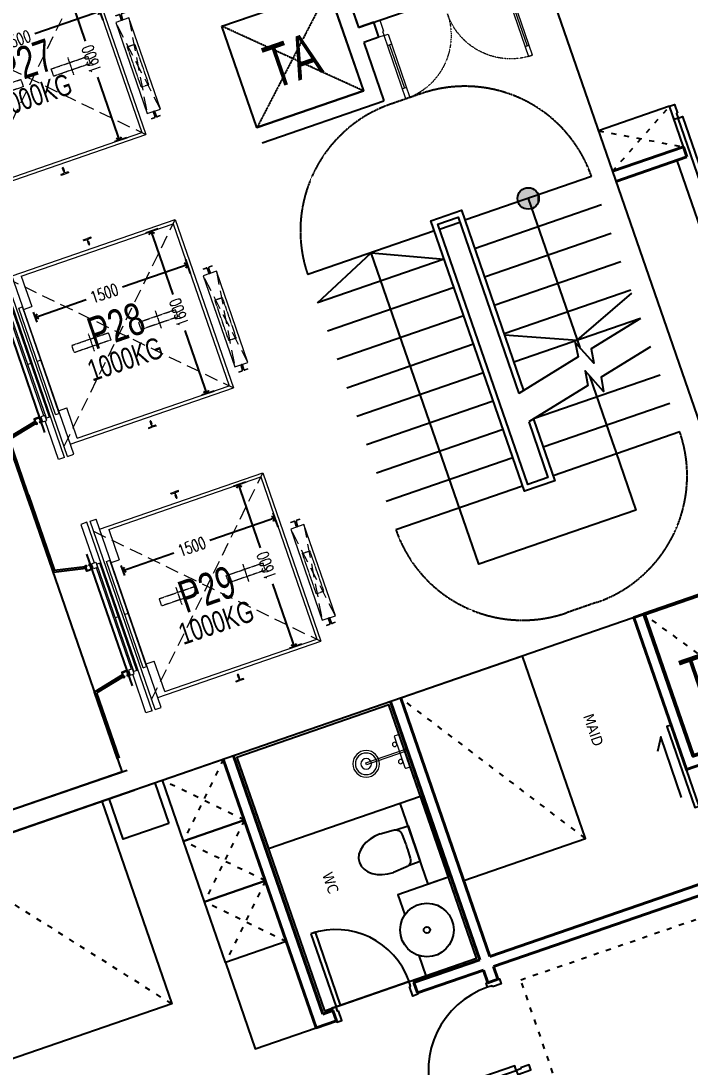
# Model space of a CAD drawing. Header units: millimetres. Extents: x -361681467 to 361175952, y -1292982 to 1550216.
# Drawn here: x -68012 to -61773, y 34813 to 44572 of the extents above; entities that cross this region are included whole.
import ezdxf
from ezdxf.enums import TextEntityAlignment as Align
from ezdxf.xclip import XClip

# ---------------------------------------------------------------- set-up
doc = ezdxf.new("R2010")
doc.units = ezdxf.units.MM
doc.header["$MEASUREMENT"] = 0
doc.header["$XCLIPFRAME"] = 0
for name, pattern in [('ACAD_ISO03W100', [30, 12, -18]), ('Xref_ST_MBDV Cot vach 30.7.2022$0$CENTERX2', [4, 2.5, -0.5, 0.5, -0.5]), ('Xref_ST_MBDV Cot vach 30.7.2022$0$HIDDEN', [0.375, 0.25, -0.125]), ('Xref_ST_MBDV Cot vach 30.7.2022$0$HIDDEN2', [0.1875, 0.125, -0.0625]), ('Xref_ST_MBDV Cot vach 30.7.2022$0$PHANTOMX2', [5, 2.5, -0.5, 0.5, -0.5, 0.5, -0.5])]:
    doc.linetypes.add(name, pattern=pattern)
for name, color, linetype, lineweight in [('00_duong_QH', 7, 'Continuous', 9), ('A-NoiThat', 39, 'Continuous', 13), ('KT-Net cat', 1, 'Continuous', 40), ('KT-Net cot vach', 2, 'Continuous', 50), ('Xref_ST_MBDV Cot vach 30.7.2022$0$CUA', 37, 'Continuous', 13), ('Xref_ST_MBDV Cot vach 30.7.2022$0$KT-Noi that', 36, 'Continuous', 9)]:
    doc.layers.add(name, color=color, linetype=linetype, lineweight=lineweight)
for name, color, linetype in [('1VinaPVC-Text', 9, 'Continuous'), ('A-_FURN----_E-_N', 251, 'Continuous'), ('A-_SANIEQPT_E-_N', 251, 'Continuous'), ('IDEA - dim', 251, 'Continuous'), ('Kaka - ph', 7, 'Continuous'), ('KT-Net manh', 139, 'Continuous'), ('Xref_ST_MBDV Cot vach 30.7.2022$0$A-FLOR-STRS-ARROW', 8, 'Continuous'), ('Xref_ST_MBDV Cot vach 30.7.2022$0$KT-Khuat', 9, 'Xref_ST_MBDV Cot vach 30.7.2022$0$HIDDEN'), ('Xref_ST_MBDV Cot vach 30.7.2022$0$KT-Net manh', 139, 'Continuous'), ('Xref_ST_MBDV Cot vach 30.7.2022$0$KT-Text', 7, 'Continuous'), ('Xref_ST_MBDV Cot vach 30.7.2022$0$KT-Thay', 7, 'Continuous'), ('Xref_ST_MBDV Cot vach 30.7.2022$0$KT-Tuong', 1, 'Continuous')]:
    doc.layers.add(name, color=color, linetype=linetype)
doc.styles.add('Tahoma', font='tahoma.ttf')
doc.styles.add('Xref_ST_MBDV Cot vach 30.7.2022$0$Arial', font='arial.ttf', dxfattribs={"width": 0.7})
doc.styles.add('Xref_ST_MBDV Cot vach 30.7.2022$0$DIM', font='vnsimli.shx', dxfattribs={"width": 0.7})
doc.dimstyles.new('Xref_ST_MBDV Cot vach 30.7.2022$0$CCU 1-100 A1', dxfattribs={"dimscale": 100, "dimtxt": 2.2, "dimasz": 1, "dimexe": 1, "dimexo": 0, "dimgap": 1, "dimtad": 1, "dimdec": 0, "dimdsep": 46, "dimtxsty": 'Xref_ST_MBDV Cot vach 30.7.2022$0$DIM', "dimblk1": 'Xref_ST_MBDV Cot vach 30.7.2022$0$_ARCHTICK', "dimblk2": 'Xref_ST_MBDV Cot vach 30.7.2022$0$_ARCHTICK', "dimsah": 1, "dimcen": 0, "dimdle": 1, "dimclrd": 256, "dimclre": 256, "dimclrt": 31, "dimadec": 0, "dimazin": 0, "dimtfac": 1, "dimtdec": 0, "dimtix": 1, "dimtmove": 2, "dimatfit": 3, "dimldrblk": 'Xref_ST_MBDV Cot vach 30.7.2022$0$_ARCHTICK', "dimfxl": 8, "dimtolj": 1, "dimarcsym": 0})

# ---------------------------------------------------------------- blocks, each defined once
blk = doc.blocks.new('Xref_ST_MBDV Cot vach 30.7.2022$0$_Open90')
at = {"color": 0, "linetype": 'ByBlock', "lineweight": -2}
for p, q in [((0, 0), (-1, 0)), ((-0.5, 0.5), (0, 0)), ((0, 0), (-0.5, -0.5))]:
    blk.add_line(p, q, dxfattribs=at)
blk = doc.blocks.new('*D20')
at = {"layer": 'Defpoints', "color": 5, "transparency": 16777216}
for p, q in [((-2230.006080747058, 1494.255069668558), (-2230.006080747058, 1595.840436880921)), ((-730.0060807470581, 1457.189424305085), (-730.0060807470581, 1595.840436880921)), ((-2180.006080747058, 1545.840436880921), (-1728.427059650542, 1545.840436880921)), ((-780.0060807470581, 1545.840436880921), (-1371.760392983876, 1545.840436880921))]:
    blk.add_line(p, q, dxfattribs=at)
at = {"layer": 'Defpoints', "color": 0, "transparency": 16777216}
for p in [(-2230.006080747058, 1545.840436880921), (-2230.006080747058, 1494.255069668558, -3.230259272854623e-06), (-730.0060807470581, 1457.189424305085, -3.230259272854623e-06)]:
    blk.add_point(p, dxfattribs=at)
at = {"layer": 'Defpoints', "color": 5, "transparency": 16777216, "xscale": 50, "yscale": 50, "zscale": 50, "rotation": 180}
blk.add_blockref('Xref_ST_MBDV Cot vach 30.7.2022$0$_Open90', (-2230.006080747058, 1545.840436880921), dxfattribs=at)
at = {"layer": 'Defpoints', "color": 5, "transparency": 16777216, "xscale": 50, "yscale": 50, "zscale": 50}
blk.add_blockref('Xref_ST_MBDV Cot vach 30.7.2022$0$_Open90', (-730.0060807470581, 1545.840436880921), dxfattribs=at)
at = {"layer": 'Defpoints', "color": 5, "transparency": 16777216, "insert": (-1550.093726317209, 1545.840436880921), "char_height": 110, "attachment_point": 5, "style": 'Xref_ST_MBDV Cot vach 30.7.2022$0$DIM'}
blk.add_mtext('\\A1;1500', dxfattribs=at)
blk = doc.blocks.new('Xref_ST_MBDV Cot vach 30.7.2022$0$_ARCHTICK')
at = {"color": 0, "linetype": 'ByBlock', "const_width": 0.15}
blk.add_lwpolyline([(-0.5, -0.5), (0.5, 0.5)], dxfattribs=at)
blk = doc.blocks.new('*D21')
at = {"layer": 'Defpoints', "color": 5, "transparency": 16777216}
for p, q in [((-879.0568600945994, 1950.002331897217), (-1000.172690610198, 1950.002331897217)), ((-950.1726906101984, 1900.002331897217), (-950.1726906101983, 1328.335665230491)), ((-950.1726906101981, 400.0023318972127), (-950.1726906101982, 971.6689985638246)), ((-879.0568600945994, 350.0023318972127), (-1000.172690610198, 350.0023318972126))]:
    blk.add_line(p, q, dxfattribs=at)
at = {"layer": 'Defpoints', "color": 0, "transparency": 16777216}
for p in [(-879.0568600945994, 1950.002331897217, -3.230259272854623e-06), (-950.1726906101981, 350.0023318972126), (-879.0568600945994, 350.0023318972127, -3.230259272854622e-06)]:
    blk.add_point(p, dxfattribs=at)
at = {"layer": 'Defpoints', "color": 5, "transparency": 16777216, "xscale": 50, "yscale": 50, "zscale": 50}
for p, rotation in [((-950.1726906101984, 1950.002331897217), 90), ((-950.1726906101981, 350.0023318972126), 270)]:
    blk.add_blockref('Xref_ST_MBDV Cot vach 30.7.2022$0$_Open90', p, dxfattribs=dict(at, rotation=rotation))
at = {"layer": 'Defpoints', "color": 5, "transparency": 16777216, "insert": (-950.1726906088297, 1150.002331897158), "char_height": 110, "attachment_point": 5, "rotation": 90, "style": 'Xref_ST_MBDV Cot vach 30.7.2022$0$DIM'}
blk.add_mtext('\\A1;1600', dxfattribs=at)
blk = doc.blocks.new('*U25')
for p, q in [((-1260.000000000004, 525.000000000002), (-1300.000000000004, 525.000000000002)), ((-1280.000000000004, 100.0000000000002), (-1280.000000000004, 525.000000000002)), ((-90.00000000000001, 525.0000000000018), (-50.00000000000001, 525.0000000000018)), ((-70, 100), (-70.00000000000001, 525.0000000000018)), ((-1260.000000000004, 100.0000000000002), (-1300.000000000004, 100.0000000000002)), ((-90, 100), (-50, 100))]:
    blk.add_line(p, q)
for points in [[(-1300.000000000004, 1.776356839400256e-13), (-1260.000000000004, 1.776356839400256e-13), (-1260.000000000004, 625.000000000002), (-1300.000000000004, 625.000000000002)], [(-50, 0), (-90, 0), (-90.00000000000001, 625.0000000000018), (-49.99999999999979, 625.0000000000018)], [(-1350.000000000004, -149.9999999999989), (-1290.000000000004, -149.9999999999989), (-1290.000000000004, -39.99999999999982), (-1300.000000000004, -39.99999999999982), (-1300.000000000004, 1.776356839400256e-13), (-1350.000000000004, 2.060573933704296e-13)], [(0, -149.9999999999991), (-60, -149.9999999999991), (-60, -40), (-50, -40), (-50, 0), (0, 0)]]:
    blk.add_lwpolyline(points, close=True)
at = {"linetype": 'Xref_ST_MBDV Cot vach 30.7.2022$0$HIDDEN2'}
for centre, radius, start, end in [((-1300.000000001013, -1.091216006443577e-09), 625.00000000124, 7.016709298534867e-15, 89.99996073224838), ((-49.99999999983451, -2.645705876602741e-10), 625.000000000419, 90.00003926775162, 180)]:
    blk.add_arc(centre, radius, start, end, dxfattribs=at)
blk = doc.blocks.new('ĂERWER')
at = {"layer": 'Xref_ST_MBDV Cot vach 30.7.2022$0$KT-Text', "style": 'Xref_ST_MBDV Cot vach 30.7.2022$0$Arial', "width": 0.7}
for s, p in [('P27', (-61372.80068926839, 43783.4384330039)), ('P28', (-60524.15106444227, 41325.8392315876)), ('P29', (-59677.2616908084, 38867.63229488349))]:
    blk.add_text(s, height=300, rotation=19.04748280648151, dxfattribs=at).set_placement(p, align=Align.CENTER)
for p in [(-61642.44691162405, 43402.46412180178), (-60793.93269073579, 40944.81817151711), (-59945.41846984759, 38487.1722212325)]:
    blk.add_text('1000KG', height=200, rotation=19.04748280648151, dxfattribs=at).set_placement(p)
blk = doc.blocks.new('d900n')
for points in [[(20, -50), (20, -40), (65, -40), (65, 0), (-65, 0), (-65, -50)], [(885, -40), (65, -40), (65, -85), (885, -85)], [(20, -850), (20, -860), (65, -860), (65, -900), (-65, -900), (-65, -850)]]:
    blk.add_lwpolyline(points, close=True)
blk.add_arc((65, -40), 820, 270, 0)
blk = doc.blocks.new('d800')
blk.add_line((760, 70), (40, 70))
for points in [[(40, 790), (40, 70), (85, 70), (85, 790)], [(50, 25), (40, 25), (40, 70), (0, 70), (0, -70), (50, -70)], [(750, 25), (760, 25), (760, 70), (800, 70), (800, -70), (750, -70)]]:
    blk.add_lwpolyline(points, close=True)
blk.add_arc((40, 70), 720, 0, 90)
blk = doc.blocks.new('A$C2A980E36')
at = {"ltscale": 0.5}
blk.add_lwpolyline([(-10, 0), (10, 0), (10, 400), (-10, 400)], close=True, dxfattribs=at)
blk.add_lwpolyline([(160, 60), (160, 30, -0.4142135623730916), (150, 20), (-150, 20, -0.4142135623730987), (-160, 30), (-160, 60.00000000000728, -0.414213562373095), (-150, 70.00000000000728), (150, 70, -0.4142135623730915)], format="xyb", close=True, dxfattribs=at)
for centre, radius in [((0, 400), 125), ((0, 400), 100), ((0, 400), 50), ((-85, 90.00000000000728), 20), ((85, 90), 20)]:
    blk.add_circle(centre, radius, dxfattribs=at)
blk = doc.blocks.new('220126_HDN_HBA typical plan$0$210902_YS plan 330pm ver13$0$TOTO-WC-CW822J')
at = {"color": 0}
blk.add_lwpolyline([(-177.2072506700642, -119.1915361834399), (-175, 0), (175, 0), (177.2072506700642, -119.1915361836145)], dxfattribs=at)
blk.add_lwpolyline([(-190, -270), (-183.3947591906181, -144.5004246227618, -0.3908696114996718), (-115.4352058441145, -78.20653349565691), (-27.76706723973621, -75.77130742336158, -0.01388621073825284), (27.76706724101678, -75.77130742336158), (115.4352058439981, -78.20653349565691, -0.3908696114996718), (183.3947591905016, -144.5004246227618), (190, -270)], format="xyb", dxfattribs=at)
blk.add_ellipse((0, -270), major_axis=(0, -270), ratio=0.7037037037037037, start_param=4.71238898038469, end_param=7.853981633974483, dxfattribs=at)
blk = doc.blocks.new('SP4')
at = {"layer": 'IDEA - dim'}
for p, q in [((9599.999907716992, 17969.99960795115), (9600.000048665803, 11599.999997849)), ((10300.0001546111, 15999.99955666218), (9599.999951307167, 15999.99954117325)), ((10300.0001719, 15599.99960779422), (10300.00015461112, 15999.99955666222)), ((10199.99994284257, 15499.99960781672), (10200.00004205135, 11600.00002378239)), ((9600.00000259895, 11599.99999784899), (400.0000025992631, 11599.99999991023))]:
    blk.add_line(p, q, dxfattribs=at)
for points in [[(3180.000002599023, 11599.99993411805), (3180.000089043475, 9599.999934118052), (1580.000089043475, 9599.99986496252), (1580.000089491594, 11599.99997357808)], [(3704.601638740474, 11199.99993215407), (3254.601638740452, 11199.9999322546), (3254.601638829801, 11599.99993225461), (3704.601638829794, 11599.99993215409)], [(4380.000002465997, 10999.99995991706), (3780.000002465997, 10999.99996005146), (3780.000002599001, 11599.99996005143), (4380.000002599045, 11599.99995991833)], [(6004.999881584947, 9075.000000892316), (6004.999773529591, 11574.99943524518), (4504.999678227643, 11574.99937041194), (4504.999786283079, 9074.999936059037)], [(6004.999812429385, 10675.00000089229), (6004.999773529431, 11574.99943524524), (4504.999678227658, 11574.99937041193), (4504.999717127626, 10674.999936059)], [(6130.000002598987, 11600.00003121118), (6130.000080399011, 9800.000031211144), (7330.000080398946, 9800.00008307783), (7330.000002599001, 11600.00008307784)], [(9500.000077664787, 10199.99999787137), (8530.00018319265, 10199.99999808866), (8530.000046483387, 11599.99999808865), (9500.000000769796, 11599.99999787134)], [(4380.00000233289, 10399.99995991711), (3780.000002332876, 10399.99996005158), (3780.000002465938, 10999.99996005155), (4380.000002465968, 10999.99995991845)], [(6004.999851529101, 10674.99999654797), (6004.999847007217, 9875.000000892345), (5804.999847007202, 9875.000000936692), (5804.999851529094, 10674.99999659229)], [(8430.000206810648, 9738.209196364856), (8430.000172232896, 10538.20919636483), (8390.000172232918, 10538.20919463593), (8390.000206810742, 9738.209194635965)], [(4380.000002199857, 9799.999959917157), (3780.000002199871, 9799.999960051646), (3780.000002332898, 10399.99996005158), (4380.000002332927, 10399.99995991851)], [(4380.00000200537, 8949.999935120984), (4379.999965266477, 9799.9999859835), (3780.000002199886, 9799.999960050118), (3780.000038938801, 8949.999909187653)]]:
    blk.add_lwpolyline(points, close=True, dxfattribs=at)
for points in [[(8302.956969234176, 9869.576116743265), (8302.956943439938, 10466.35751829084), (8229.374894108485, 10348.05182602951)], [(5504.999872940527, 9274.999994486701), (5504.999881584983, 9074.999979281216), (6004.999881584976, 9075.000000892345), (6004.999847007231, 9875.000000892338), (5504.999847007188, 9874.999979281216), (5504.999855651666, 9674.999994486614)]]:
    blk.add_lwpolyline(points, dxfattribs=at)
for radius in [250, 30]:
    blk.add_circle((5654.999864296144, 9475.000000969994), radius, dxfattribs=at)
at = {"layer": 'KT-Net cat'}
for p, q in [((10300.00017189996, 15599.99960779418), (9600.000005015449, 15599.99960795116)), ((10300.00017622208, 15499.99960779412), (10300.00017189993, 15599.99960779411)), ((10300.00017622211, 15499.99960779412), (9600.000004993053, 15499.99960795116)), ((4380.000002598987, 11599.99995991697), (4380.000002005305, 8949.999935121035)), ((4480.000002598965, 11599.99995989451), (4480.000001520821, 9049.999939172616)), ((6030.00000259903, 11600.00003123363), (6029.999991606062, 9050.000001972607)), ((6130.000002598987, 11600.00003121118), (6129.999991606077, 9050.000006024195)), ((4580.000001520821, 9049.99994322424), (4480.000001520835, 9049.999939172616)), ((4580.000001520821, 9049.99994322424), (4580.000004732763, 8949.999943765491)), ((6029.999991606084, 9050.000001972585), (5380.000001520828, 9049.999975637089)), ((5380.000001520828, 9049.999975637089), (5380.000004732814, 8949.99997834336)), ((8429.999977806678, 9050.00050715646), (6129.999991606091, 9050.000006024224)), ((4380.000002005385, 8949.999935121064), (4580.000004732741, 8949.999943765557)), ((5380.000004732814, 8949.99997834336), (6029.999991748678, 8950.000006437745)), ((6029.999991748686, 8950.000006437796), (6029.999991926896, 8825.000028860959)), ((8429.999979067907, 8950.000524893301), (6129.999991748686, 8950.000006024253)), ((6129.999991748649, 8950.000006024224), (6129.999992234225, 8825.000033183132)), ((6029.999973118567, 8825.00002886098), (6129.999992234225, 8825.000033183132))]:
    blk.add_line(p, q, dxfattribs=at)
blk.add_lwpolyline([(10200.00008175716, 10099.99999771459), (8430.000191173262, 10099.99999811113), (8430.00004465416, 11599.99999811118), (9600.000002599001, 11599.99999784901)], dxfattribs=at)
at = {"layer": 'KT-Net cot vach'}
blk.add_lwpolyline([(9500.000002285291, 10199.99999787137), (9500.000002598958, 11599.99999787132), (8530.000044654182, 11599.99999808866), (8530.000044340515, 10199.99999808871)], close=True, dxfattribs=at)
at = {"layer": 'KT-Net manh', "linetype": 'ACAD_ISO03W100', "ltscale": 4}
for p, q in [((9599.999951307167, 15999.99954117325), (10300.0001719, 15599.99960779422)), ((9599.999968596087, 15599.99957753863), (10300.00015461109, 15999.99957142884)), ((4380.000002466026, 10999.99995991703), (3780.000002598987, 11599.99996005138)), ((4380.000002599059, 11599.99995991832), (3780.000002465989, 10999.99996004999)), ((7330.000080398946, 9800.00008307783), (6130.000002598987, 11600.00003121118)), ((4380.000002332898, 10399.99995991711), (3780.000002465938, 10999.99996005153)), ((4380.000002465968, 10999.99995991845), (3780.000002332876, 10399.99996005013)), ((4380.000002199871, 9799.999959917142), (3780.000002332868, 10399.99996005155)), ((4380.000002332934, 10399.99995991849), (3780.000002199871, 9799.999960050154))]:
    blk.add_line(p, q, dxfattribs=at)
for points in [[(3180.000089043489, 9599.999934118037), (1580.000089491565, 11599.99997357805)], [(9500.000002285291, 10199.99999787137), (8530.000044654182, 11599.99999808866)]]:
    blk.add_lwpolyline(points, dxfattribs=at)
blk.add_lwpolyline([(8229.999987712392, 8750.000516248889), (8230.00007415688, 6749.999569961619), (6329.999986526236, 6749.999487839406), (6329.999900081748, 8750.000434126661)], close=True, dxfattribs=at)
at = {"layer": 'A-_FURN----_E-_N', "linetype": 'Continuous', "extrusion": (0, 0, -1), "xscale": -1, "zscale": -1, "rotation": 359.9999950344131}
blk.add_blockref('d800', (-4579.999898711911, 9004.999939300702), dxfattribs=at)
at = {"layer": 'A-_SANIEQPT_E-_N', "extrusion": (0, 0, -1), "xscale": -1, "zscale": -1, "rotation": 90.00000001270938}
blk.add_blockref('220126_HDN_HBA typical plan$0$210902_YS plan 330pm ver13$0$TOTO-WC-CW822J', (-5804.999849268119, 10274.9999987645), dxfattribs=at)
at = {"layer": 'A-NoiThat', "extrusion": (0, 0, -1), "zscale": -1, "rotation": 270.0000000127053}
blk.add_blockref('A$C2A980E36', (-6024.999792979397, 11124.99971806438), dxfattribs=at)
at = {"layer": 'IDEA - dim', "extrusion": (0, 0, -1), "zscale": -1, "rotation": 270.0000000126993}
blk.add_blockref('d900n', (-10300.00015742061, 15934.99955666219), dxfattribs=at)
at = {"layer": 'IDEA - dim', "extrusion": (0, 0, -1), "xscale": -1.000000000000002, "zscale": -1.000000000000002, "rotation": 179.999995034404}
blk.add_blockref('d900n', (-6080.000075881224, 7925.000031022057), dxfattribs=at)
at = {"layer": '1VinaPVC-Text', "style": 'Tahoma', "text_generation_flag": 6}
for s, p in [('MAID', (7681.025717289682, 10886.54923869695)), ('WC', (4898.944521765436, 10284.20713498851))]:
    blk.add_text(s, height=99.99999999999741, rotation=89.99999999958312, dxfattribs=at).set_placement(p)
blk = doc.blocks.new('Xref_ST_MBDV Cot vach 30.7.2022$0$TM 1000kg')
at = {"layer": 'Xref_ST_MBDV Cot vach 30.7.2022$0$KT-Net manh'}
for p, q in [((-2849.992175524749, 2500.000000000007), (-2849.992175524298, 1742.237188449821)), ((-2831.992175524923, 2500.000000000007), (-2831.992175524298, 1754.380282491551)), ((-2499.992175525869, 1800.000000000007), (-2500.000000003725, 500.0000000000073)), ((-2849.992175524298, 1742.237188449821), (-2846.992175522784, 1742.237188449821)), ((-2846.992175522784, 1742.237188449821), (-2846.992175522784, 1739.237188449821)), ((-2550.006080747044, 1674.237188449821), (-2846.992175522784, 1739.237188449821)), ((-2550.006080747044, 1692.663264479774), (-2831.992175524298, 1754.380282491551)), ((-2550.006080747044, 625.7628115501939), (-2846.992175522784, 560.7628115501939)), ((-2550.006080747044, 607.3367355202427), (-2831.992175524298, 545.6197175084671)), ((-2849.992175524298, 557.7628115501939), (-2846.992175522784, 557.7628115501939)), ((-2849.992175524705, -99.9999999999909), (-2849.992175524298, 557.7628115501939)), ((-2846.992175522784, 557.7628115501939), (-2846.992175522784, 560.7628115501939)), ((-2831.992175524851, -99.99999999998909), (-2831.992175524298, 545.6197175084671))]:
    blk.add_line(p, q, dxfattribs=at)
at = {"layer": 'Xref_ST_MBDV Cot vach 30.7.2022$0$KT-Net manh', "const_width": 2}
for points in [[(-2846.992175522784, 1742.237188449821), (-2831.992175524298, 1754.380282491551)], [(-2846.992175522784, 557.7628115501939), (-2831.992175524298, 545.6197175084671)]]:
    blk.add_lwpolyline(points, dxfattribs=at)
at = {"layer": 'Xref_ST_MBDV Cot vach 30.7.2022$0$KT-Net manh', "ltscale": 2}
for points in [[(-2510.006080747044, 1700.002331897216), (-2500.006080747044, 1700.002331897216), (-2500.006080747044, 1650.002331897216), (-2550.006080747044, 1650.002331897216), (-2550.006080747044, 1700.002331897216), (-2540.006080747044, 1700.002331897216), (-2540.006080747044, 1690.002331897216), (-2541.60608074702, 1690.002331897216), (-2541.60608074702, 1698.402331897356), (-2548.406080747067, 1698.402331897356), (-2548.406080747067, 1651.602331897309), (-2501.60608074702, 1651.602331897309), (-2501.60608074702, 1698.402331897356), (-2508.406080747067, 1698.402331897356), (-2508.406080747067, 1690.002331897216), (-2510.006080747044, 1690.002331897216)], [(-2510.006080747044, 599.9976681027983), (-2500.006080747044, 599.9976681027983), (-2500.006080747044, 649.9976681027983), (-2550.006080747044, 649.9976681027983), (-2550.006080747044, 599.9976681027983), (-2540.006080747044, 599.9976681027983), (-2540.006080747044, 609.9976681027983), (-2541.60608074702, 609.9976681027983), (-2541.60608074702, 601.5976681026586), (-2548.406080747067, 601.5976681026586), (-2548.406080747067, 648.3976681027052), (-2501.60608074702, 648.3976681027052), (-2501.60608074702, 601.5976681026586), (-2508.406080747067, 601.5976681026586), (-2508.406080747067, 609.9976681027983), (-2510.006080747044, 609.9976681027983)]]:
    blk.add_lwpolyline(points, close=True, dxfattribs=at)
at = {"layer": 'Xref_ST_MBDV Cot vach 30.7.2022$0$KT-Noi that', "linetype": 'Continuous', "ltscale": 2}
for p, q in [((-2460.006080747058, 2080.002331897216, -3.230259272854623e-06), (-2460.006080747058, 1700.002331897216, -3.230259272854623e-06)), ((-2400.006080747058, 2080.002331897216, -3.230259272854623e-06), (-2460.006080747058, 2080.002331897216, -3.230259272854623e-06)), ((-2400.006080747058, 220.0023318972126, -3.230259272854623e-06), (-2400.006080747058, 2080.002331897216, -3.230259272854623e-06)), ((-2370.006080747058, 220.0023318972126, -3.230259272854623e-06), (-2370.006080747058, 2080.002331897216, -3.230259272854623e-06)), ((-2370.006080747058, 2080.002331897216, -3.230259272854623e-06), (-2310.006080747058, 2080.002331897216, -3.230259272854623e-06)), ((-2310.006080747058, 220.0023318972126, -3.230259272854623e-06), (-2310.006080747058, 2080.002331897216, -3.230259272854623e-06)), ((-2310.006080747058, 1981.002331897216, -3.230259272854623e-06), (-700.0060807470581, 1981.002331897216, -3.230259272854623e-06)), ((-700.0060807470581, 1981.002331897216, -3.230259272854623e-06), (-700.0060807470581, 319.0023318972126, -3.230259272854623e-06)), ((-2230.006080747058, 1950.002331897216, -3.230259272854623e-06), (-730.0060807470581, 1950.002331897216, -3.230259272854623e-06)), ((-2230.006080747058, 1950.002331897216, -3.230259272854623e-06), (-2230.006080747058, 1650.002331897216, -3.230259272854623e-06)), ((-730.0060807470581, 1950.002331897216, -3.230259272854623e-06), (-730.0060807470581, 350.0023318972126, -3.230259272854623e-06)), ((-2441.259975502442, 620.0023318972162, -3.230259272854623e-06), (-2441.259975502442, 1680.002331897216, -3.230259272854623e-06)), ((-2411.006080747058, 1680.002331897216, -3.230259272854623e-06), (-2441.259975502442, 1680.002331897216, -3.230259272854623e-06)), ((-2411.006080747058, 620.0023318972162, -3.230259272854623e-06), (-2411.006080747058, 1680.002331897216, -3.230259272854623e-06)), ((-2348.006080747058, 625.0023318972162, -3.230259272854623e-06), (-2348.006080747058, 1675.002331897216, -3.230259272854623e-06)), ((-2348.006080747058, 1675.002331897216, -3.230259272854623e-06), (-2314.006080747058, 1675.002331897216, -3.230259272854623e-06)), ((-2314.006080747058, 625.0023318972162, -3.230259272854623e-06), (-2314.006080747058, 1675.002331897216, -3.230259272854623e-06)), ((-2455.006080747058, 650.0023318972162, -3.230259272854623e-06), (-2455.006080747058, 1650.002331897216, -3.230259272854623e-06)), ((-2310.006080747058, 1650.002331897216, -3.230259272854623e-06), (-2230.006080747058, 1650.002331897216, -3.230259272854623e-06)), ((-2411.006080747058, 1150.002331897216, -3.230259272854623e-06), (-2441.259975502428, 1150.002331897216, -3.230259272854623e-06)), ((-2314.006080747058, 1150.002331897216, -3.230259272854623e-06), (-2348.006080747058, 1150.002331897216, -3.230259272854623e-06)), ((-2460.006080747058, 220.0023318972126, -3.230259272854623e-06), (-2460.006080747058, 600.0023318972162, -3.230259272854623e-06)), ((-2411.006080747058, 620.0023318972162, -3.230259272854623e-06), (-2441.259975502442, 620.0023318972162, -3.230259272854623e-06)), ((-2348.006080747058, 625.0023318972162, -3.230259272854623e-06), (-2314.006080747058, 625.0023318972162, -3.230259272854623e-06)), ((-2310.006080747058, 650.0023318972162, -3.230259272854623e-06), (-2230.006080747058, 650.0023318972162, -3.230259272854623e-06)), ((-2230.006080747058, 350.0023318972126, -3.230259272854623e-06), (-2230.006080747058, 650.0023318972162, -3.230259272854623e-06)), ((-2310.006080747058, 319.0023318972126, -3.230259272854623e-06), (-700.0060807470581, 319.0023318972126, -3.230259272854623e-06)), ((-2230.006080747058, 350.0023318972126, -3.230259272854623e-06), (-730.0060807470581, 350.0023318972126, -3.230259272854623e-06)), ((-2400.006080747058, 220.0023318972126, -3.230259272854623e-06), (-2460.006080747058, 220.0023318972126, -3.230259272854623e-06)), ((-2370.006080747058, 220.0023318972126, -3.230259272854623e-06), (-2310.006080747058, 220.0023318972126, -3.230259272854623e-06))]:
    blk.add_line(p, q, dxfattribs=at)
at = {"layer": 'Xref_ST_MBDV Cot vach 30.7.2022$0$KT-Noi that', "linetype": 'Continuous'}
for p, q in [((-1572.506080747058, 2077.002331897216, -3.230259272854623e-06), (-1572.506080747058, 2082.002331897216, -3.230259272854623e-06)), ((-1572.506080747058, 2082.002331897216, -3.230259272854623e-06), (-1535.006080747058, 2082.002331897216, -3.230259272854623e-06)), ((-1569.506080747058, 2074.002331897216, -3.230259272854623e-06), (-1540.066080747114, 2070.902331897239, -3.230259272854623e-06)), ((-1540.006080747058, 2021.002331897216, -3.230259272854623e-06), (-1540.006080747058, 2050.002331897216, -3.230259272854623e-06)), ((-1537.066080747114, 2054.123071325659, -3.230259272854623e-06), (-1537.066080747114, 2067.902331897239, -3.230259272854623e-06)), ((-1497.506080747058, 2082.002331897216, -3.230259272854623e-06), (-1535.006080747058, 2082.002331897216, -3.230259272854623e-06)), ((-1532.946080747002, 2054.123071325659, -3.230259272854623e-06), (-1532.946080747002, 2067.902331897239, -3.230259272854623e-06)), ((-1530.006080747058, 2021.002331897216, -3.230259272854623e-06), (-1530.006080747058, 2050.002331897216, -3.230259272854623e-06)), ((-1500.506080747058, 2074.002331897216, -3.230259272854623e-06), (-1529.946080747002, 2070.902331897239, -3.230259272854623e-06)), ((-1497.506080747058, 2077.002331897216, -3.230259272854623e-06), (-1497.506080747058, 2082.002331897216, -3.230259272854623e-06)), ((-1539.006080747058, 2020.002331897216, -3.230259272854623e-06), (-1535.006080747058, 2020.002331897216, -3.230259272854623e-06)), ((-1531.006080747058, 2020.002331897216, -3.230259272854623e-06), (-1535.006080747058, 2020.002331897216, -3.230259272854623e-06)), ((-603.5060807470581, 1460.002341897176, -3.230259272854623e-06), (-574.406080746965, 1460.002341897176, -3.230259272854623e-06)), ((-603.5060807470581, 1456.802341897223, -3.230259272854623e-06), (-603.5060807470581, 1460.002341897176, -3.230259272854623e-06)), ((-603.5060807470581, 1456.802341897223, -3.230259272854623e-06), (-574.406080746965, 1456.802341897223, -3.230259272854623e-06)), ((-568.2060807470116, 1406.202341897246, -3.230259272854623e-06), (-568.2060807470116, 1450.602341897153, -3.230259272854623e-06)), ((-565.0060807470581, 1406.202341897246, -3.230259272854623e-06), (-565.0060807470581, 1450.602341897153, -3.230259272854623e-06)), ((-558.0060807470581, 1403.202341897246, -3.230259272854623e-06), (-562.0060807470581, 1403.202341897246, -3.230259272854623e-06)), ((-558.0060807470581, 1400.002341897176, -3.230259272854623e-06), (-562.0060807470581, 1400.002341897176, -3.230259272854623e-06)), ((-555.0060807470581, 1406.202341897246, -3.230259272854623e-06), (-555.0060807470581, 1450.602341897153, -3.230259272854623e-06)), ((-551.8060807471047, 1406.202341897246, -3.230259272854623e-06), (-551.8060807471047, 1450.602341897153, -3.230259272854623e-06)), ((-516.5060807470581, 1460.002341897176, -3.230259272854623e-06), (-545.6060807471513, 1460.002341897176, -3.230259272854623e-06)), ((-516.5060807470581, 1456.802341897223, -3.230259272854623e-06), (-545.6060807471513, 1456.802341897223, -3.230259272854623e-06)), ((-516.5060807470581, 1456.802341897223, -3.230259272854623e-06), (-516.5060807470581, 1460.002341897176, -3.230259272854623e-06)), ((-568.2060807470116, 493.8023218971866, -3.230259272854623e-06), (-568.2060807470116, 449.4023218972798, -3.230259272854623e-06)), ((-565.0060807470581, 493.8023218971866, -3.230259272854623e-06), (-565.0060807470581, 449.4023218972798, -3.230259272854623e-06)), ((-558.0060807470581, 500.0023218971401, -3.230259272854623e-06), (-562.0060807470581, 500.0023218971401, -3.230259272854623e-06)), ((-558.0060807470581, 496.8023218971866, -3.230259272854623e-06), (-562.0060807470581, 496.8023218971866, -3.230259272854623e-06)), ((-555.0060807470581, 493.8023218971866, -3.230259272854623e-06), (-555.0060807470581, 449.4023218972798, -3.230259272854623e-06)), ((-551.8060807471047, 493.8023218971866, -3.230259272854623e-06), (-551.8060807471047, 449.4023218972798, -3.230259272854623e-06)), ((-603.5060807470581, 443.2023218972099, -3.230259272854623e-06), (-574.406080746965, 443.2023218972099, -3.230259272854623e-06)), ((-603.5060807470581, 440.0023218971401, -3.230259272854623e-06), (-574.406080746965, 440.0023218971401, -3.230259272854623e-06)), ((-516.5060807470581, 443.2023218972099, -3.230259272854623e-06), (-545.6060807471513, 443.2023218972099, -3.230259272854623e-06)), ((-516.5060807470581, 440.0023218971401, -3.230259272854623e-06), (-545.6060807471513, 440.0023218971401, -3.230259272854623e-06)), ((-1572.506080747058, 223.0023318972126, -3.230259272854623e-06), (-1572.506080747058, 218.0023318972126, -3.230259272854623e-06)), ((-1572.506080747058, 218.0023318972126, -3.230259272854623e-06), (-1535.006080747058, 218.0023318972126, -3.230259272854623e-06)), ((-1569.506080747058, 226.0023318972126, -3.230259272854623e-06), (-1540.066080747114, 229.1023318971893, -3.230259272854623e-06)), ((-1540.006080747058, 279.0023318972126, -3.230259272854623e-06), (-1540.006080747058, 250.0023318972126, -3.230259272854623e-06)), ((-1539.006080747058, 280.0023318972126, -3.230259272854623e-06), (-1535.006080747058, 280.0023318972126, -3.230259272854623e-06)), ((-1537.066080747114, 245.8815924687697, -3.230259272854623e-06), (-1537.066080747114, 232.1023318971893, -3.230259272854623e-06)), ((-1531.006080747058, 280.0023318972126, -3.230259272854623e-06), (-1535.006080747058, 280.0023318972126, -3.230259272854623e-06)), ((-1497.506080747058, 218.0023318972126, -3.230259272854623e-06), (-1535.006080747058, 218.0023318972126, -3.230259272854623e-06)), ((-1532.946080747002, 245.8815924687697, -3.230259272854623e-06), (-1532.946080747002, 232.1023318971893, -3.230259272854623e-06)), ((-1530.006080747058, 279.0023318972126, -3.230259272854623e-06), (-1530.006080747058, 250.0023318972126, -3.230259272854623e-06)), ((-1500.506080747058, 226.0023318972126, -3.230259272854623e-06), (-1529.946080747002, 229.1023318971893, -3.230259272854623e-06)), ((-1497.506080747058, 223.0023318972126, -3.230259272854623e-06), (-1497.506080747058, 218.0023318972126, -3.230259272854623e-06))]:
    blk.add_line(p, q, dxfattribs=at)
at = {"layer": 'Xref_ST_MBDV Cot vach 30.7.2022$0$KT-Noi that', "linetype": 'Xref_ST_MBDV Cot vach 30.7.2022$0$HIDDEN', "ltscale": 500}
for p, q in [((-2370.006080747058, 1981.002331897216, -3.230259272854623e-06), (-700.0060807470581, 319.0023318972126, -3.230259272854623e-06)), ((-2370.006080747058, 319.0023318972126, -3.230259272854623e-06), (-700.0060807470581, 1981.002331897216, -3.230259272854623e-06)), ((-495.0060807470581, 1400.002331897216, -3.230259272854623e-06), (-625.0060807470581, 500.0023318972162, -3.230259272854623e-06)), ((-495.0060807470581, 500.0023318972162, -3.230259272854623e-06), (-625.0060807470581, 1400.002331897216, -3.230259272854623e-06))]:
    blk.add_line(p, q, dxfattribs=at)
at = {"layer": 'Xref_ST_MBDV Cot vach 30.7.2022$0$KT-Noi that', "linetype": 'Xref_ST_MBDV Cot vach 30.7.2022$0$CENTERX2'}
for p, q in [((-1815.006080747058, 1236.002331897216, -3.230259272854623e-06), (-1815.006080747058, 1066.653990867846, -3.230259272854623e-06)), ((-1155.006080747058, 1236.002331897216, -3.230259272854623e-06), (-1155.006080747058, 1066.653990867846, -3.230259272854623e-06))]:
    blk.add_line(p, q, dxfattribs=at)
at = {"layer": 'Xref_ST_MBDV Cot vach 30.7.2022$0$KT-Noi that', "linetype": 'Continuous', "ltscale": 2, "elevation": -3.230261762599158e-06}
for points in [[(-2485.00608074879, 1700.002331897216), (-2445.00608074879, 1700.002331897216), (-2445.00608074879, 1650.002331897216), (-2485.00608074879, 1650.002331897216)], [(-495.0060807470581, 1400.002331897216), (-625.0060807470581, 1400.002331897216), (-625.0060807470581, 500.0023318972162), (-495.0060807470581, 500.0023318972162)], [(-2485.00608074879, 600.0023318972162), (-2445.00608074879, 600.0023318972162), (-2445.00608074879, 650.0023318972162), (-2485.00608074879, 650.0023318972162)]]:
    blk.add_lwpolyline(points, close=True, dxfattribs=at)
at = {"layer": 'Xref_ST_MBDV Cot vach 30.7.2022$0$KT-Noi that', "linetype": 'Xref_ST_MBDV Cot vach 30.7.2022$0$PHANTOMX2', "elevation": -3.230261762599158e-06}
for points in [[(-1635.006080747058, 1186.002331897216), (-1635.006080747058, 1114.002331897333), (-1995.006080747058, 1114.002331897333), (-1995.006080747058, 1186.002331897216)], [(-975.0060807470581, 1186.002331897216), (-975.0060807470581, 1114.002331897333), (-1335.006080747058, 1114.002331897333), (-1335.006080747058, 1186.002331897216)], [(-524.0060807470581, 1150.002331897216), (-524.0060807470581, 750.0023318972162), (-596.0060807470581, 750.0023318972162), (-596.0060807470581, 1150.002331897216)]]:
    blk.add_lwpolyline(points, close=True, dxfattribs=at)
at = {"layer": 'Xref_ST_MBDV Cot vach 30.7.2022$0$KT-Noi that', "linetype": 'Continuous'}
for centre, radius, start, end in [((-1569.506080747058, 2077.002331897216, -3.230259272854623e-06), 3, 180, 270), ((-1540.066080747114, 2067.902331897239, -3.230259272854623e-06), 3, 0, 90), ((-1542.280197382381, 2054.7339947371, -3.230259272854623e-06), 5.24978472904255, 295.6697211345437, 353.3172836214693), ((-1529.946080747002, 2067.902331897239, -3.230259272854623e-06), 3, 90, 180), ((-1527.731964111736, 2054.7339947371, -3.230259272854623e-06), 5.24978472904255, 186.6827163785307, 244.3302788654563), ((-1500.506080747058, 2077.002331897216, -3.230259272854623e-06), 3, 270, 0), ((-1539.006080747058, 2021.002331897216, -3.230259272854623e-06), 1, 180, 270), ((-1531.006080747058, 2021.002331897216, -3.230259272854623e-06), 1, 270, 0), ((-574.406080746965, 1450.602341897153, -3.230259272854623e-06), 9.399999999997844, 0, 90), ((-574.406080746965, 1450.602341897153, -3.230259272854623e-06), 6.19999999999734, 0, 90), ((-562.0060807470581, 1406.202341897246, -3.230259272854623e-06), 6.20000000000076, 180, 270), ((-562.0060807470581, 1406.202341897246, -3.230259272854623e-06), 2.999999999999834, 180, 270), ((-558.0060807470581, 1406.202341897246, -3.230259272854623e-06), 3.000000000000045, 270, 0), ((-558.0060807470581, 1406.202341897246, -3.230259272854623e-06), 6.19999999999713, 270, 0), ((-545.6060807471513, 1450.602341897153, -3.230259272854623e-06), 9.400000000001475, 90, 180), ((-545.6060807471513, 1450.602341897153, -3.230259272854623e-06), 6.200000000004374, 90, 180), ((-562.0060807470581, 493.8023218971866, -3.230259272854623e-06), 6.20000000000076, 90, 180), ((-562.0060807470581, 493.8023218971866, -3.230259272854623e-06), 2.999999999999834, 90, 180), ((-558.0060807470581, 493.8023218971866, -3.230259272854623e-06), 6.19999999999713, 0, 90), ((-558.0060807470581, 493.8023218971866, -3.230259272854623e-06), 3.000000000000045, 0, 90), ((-574.406080746965, 449.4023218972798, -3.230259272854623e-06), 6.19999999999734, 270, 0), ((-574.406080746965, 449.4023218972798, -3.230259272854623e-06), 9.399999999997844, 270, 0), ((-545.6060807471513, 449.4023218972798, -3.230259272854623e-06), 9.400000000001475, 180, 270), ((-545.6060807471513, 449.4023218972798, -3.230259272854623e-06), 6.200000000004374, 180, 270), ((-1569.506080747058, 223.0023318972126, -3.230259272854623e-06), 3, 90, 180), ((-1540.066080747114, 232.1023318971893, -3.230259272854623e-06), 3, 270, 0), ((-1539.006080747058, 279.0023318972126, -3.230259272854623e-06), 1, 90, 180), ((-1542.280197382381, 245.2706690573286, -3.230259272854623e-06), 5.24978472904255, 6.682716378530666, 64.33027886545624), ((-1527.731964111736, 245.2706690573286, -3.230259272854623e-06), 5.24978472904255, 115.6697211345438, 173.3172836214693), ((-1529.946080747002, 232.1023318971893, -3.230259272854623e-06), 3, 180, 270), ((-1531.006080747058, 279.0023318972126, -3.230259272854623e-06), 1, 0, 90), ((-1500.506080747058, 223.0023318972126, -3.230259272854623e-06), 3, 0, 90)]:
    blk.add_arc(centre, radius, start, end, dxfattribs=at)
at = {"layer": 'Defpoints', "color": 5}
for base, p1, p2, angle, picture, middle in [((-950.1726906101981, 350.0023318972126), (-879.056860094599, 1950.002331897216, -3.230259272854623e-06), (-879.056860094599, 350.0023318972126, -3.230259272854622e-06), 90, '*D21', (-950.1726906088297, 1150.002331897158)), ((-2230.006080747058, 1545.840436880921), (-730.0060807470581, 1457.189424305085, -3.230259272854623e-06), (-2230.006080747058, 1494.255069668558, -3.230259272854623e-06), 180, '*D20', (-1550.093726317209, 1545.840436880921))]:
    dim = blk.add_linear_dim(base=base, p1=p1, p2=p2, angle=angle, dimstyle='Xref_ST_MBDV Cot vach 30.7.2022$0$CCU 1-100 A1', override={"dimscale": 50, "dimblk1": 'Xref_ST_MBDV Cot vach 30.7.2022$0$_Open90', "dimblk2": 'Xref_ST_MBDV Cot vach 30.7.2022$0$_Open90', "dimclrd": 5, "dimclre": 5, "dimclrt": 5, "dimlwd": 65535, "dimlwe": 65535}, dxfattribs=at)
    dim.commit()
    dim.dimension.update_dxf_attribs({"geometry": picture, "text_midpoint": middle, "dimtype": 128})

msp = doc.modelspace()

# ---------------------------------------------------------------- hatches: boundary and pattern name
at = {"layer": 'Xref_ST_MBDV Cot vach 30.7.2022$0$KT-Net manh'}
h = msp.add_hatch(color=256, dxfattribs=at)
edge = h.paths.add_edge_path(flags=0)
edge.add_arc((-63281.82568326099, 42915.55256101512), 99.99999999995354, 199.0471379550291, 559.0471379550288)
h = msp.add_hatch(color=256, dxfattribs=at)
edge = h.paths.add_edge_path(flags=0)
edge.add_arc((-63281.82552669651, 42915.55252994882), 99.99999999995354, 199.047137142151, 559.0471371421509)
for points in [[(-63283.65318206091, 43015.53586084995), (-63342.07286998916, 42995.36657290347), (-63377.48018037759, 42944.71104517026), (-63376.35072398583, 42882.91796758253), (-63339.11591485236, 42833.59019545175), (-63279.99818450461, 42815.56926115812), (-63221.57849664499, 42835.73854908638), (-63186.17118624267, 42886.39407681383), (-63187.30064270562, 42948.18715438497), (-63224.53545185611, 42997.51492650801)], [(-63283.6530239266, 43015.53582986194), (-63342.07271213208, 42995.36654275982), (-63377.4800231964, 42944.71101555025), (-63376.35056772738, 42882.91793791385), (-63339.11575926104, 42833.59016527719), (-63279.99802921471, 42815.56923012843), (-63221.57834103414, 42835.73851722846), (-63186.17102998566, 42886.39404443244), (-63187.30048559034, 42948.18712201103), (-63224.53529393989, 42997.51489469741)]]:
    msp.add_hatch(color=256, dxfattribs=at).paths.add_polyline_path(points, flags=0)

# ---------------------------------------------------------------- linework, layer by layer
at = {"layer": '00_duong_QH', "color": 251, "extrusion": (7.52316384526264e-37, 3.294527862871538e-06, 0.9999999999945732)}
for points, elevation in [([(-73995.39994961256, 47058.39912733521), (-74402.85031464184, 48238.5992555581), (-74743.27577205049, 49264.16743229957, -0.5721348877573081), (-70356.26346844295, 55577.01043614443), (-70356.26346844295, 55577.01043614443), (-55283.65325072268, 51221.87530656639, -0.2600440029321422), (-52353.04460384184, 48619.04614140688), (-48213.03342542658, 36692.46096063076), (-46490.62358235056, 31673.68885131689, -0.0851587331875401), (-46189.25807155343, 29842.68546977269), (-46199.42555170925, 28170.41426537122), (-43263.54698853986, 28170.41426506586, -0.4853325089058095), (-42963.54698853986, 28570.41426537083), (-14846.43414015556, 28570.41426537095, -0.3325647711405137), (-9646.51669140393, 23917.11422955222), (-8080.393944520969, 16401.97386651483), (-8041.418037225027, 16200.17874522731), (-7198.610380573664, 12371.35466469704, -0.4743644406092647), (-12357.57336389693, 6070.414265494077), (-45142.51533986488, 6070.414265493844), (-57494.95486745657, 6070.414265493844, -0.3210444216618651), (-62697.36355624022, 9785.724047368063), (-71022.25303159328, 33863.92235340979, 0.4109426663344203), (-71669.20684105763, 34182.93354595041)], -0.6525742149244415), ([(-74273.97326126182, 48517.70132600482), (-74557.50717046345, 49338.94809241948, -0.568503911128635), (-70391.74860139983, 55379.08213893059), (-55332.95447468804, 51027.93908122554, -0.2604470846683266), (-52542.05213393876, 48553.65383630429), (-48414.26260465616, 36622.83032447617), (-46679.63446318964, 31608.30623187985, -0.08515873318676252), (-46389.25437496277, 29843.90145581677), (-46399.42924836697, 28170.41426537145)], -0.6525742152007652)]:
    msp.add_lwpolyline(points, format="xyb", dxfattribs=dict(at, elevation=elevation))
at = {"layer": '00_duong_QH', "color": 251, "extrusion": (7.523163845262638e-37, 3.294527862871537e-06, 0.999999999994573), "elevation": -0.652574214939505}
msp.add_lwpolyline([(-7605.739037320057, 12428.30478904763, -0.4622607301357626), (-12359.00479405774, 6670.414580250224), (-57540.4090078914, 6680.201456503057, -0.3200302948884041), (-62128.4188948435, 9976.341768489812), (-70455.18956173136, 34059.98107203109, 0.4141945204049851), (-71870.62754418576, 34748.1770606303, 0.4141945204049851)], format="xyb", dxfattribs=at)
at = {"layer": 'Defpoints', "elevation": 1.118653840330035e-10}
for points in [[(-64864.29458920218, 44511.49761009641), (-63351.8939385547, 45033.65110469458), (-63957.26564635454, 46787.09060903906), (-65469.66629700206, 46264.93711444078)], [(-66137.29209919012, 44521.61391197616), (-65144.77917220315, 44864.27714280615), (-64818.43323807925, 43919.02673615149), (-65810.94616506642, 43576.36350532144)]]:
    msp.add_lwpolyline(points, close=True, dxfattribs=at)
at = {"layer": 'Xref_ST_MBDV Cot vach 30.7.2022$0$A-FLOR-STRS-ARROW'}
for points, elevation in [([(-62234.12342821555, 41796.19048390567), (-62693.38116064298, 41512.84189622721), (-62670.28498067545, 41379.22607715236), (-62843.23645659618, 41571.85237116937), (-62816.24317585593, 41437.03962656617), (-63367.9528417846, 41096.66215155099)], 7.787900910215077e-08), ([(-62142.4514531344, 41530.66558323841), (-62601.70918556182, 41247.31699555996), (-62578.61300559431, 41113.70117648505), (-62751.56448151502, 41306.32747050206), (-62724.57120077478, 41171.51472589892), (-63276.28086975185, 40831.13724900299)], 4.439838069160893e-08)]:
    msp.add_lwpolyline(points, dxfattribs=dict(at, elevation=elevation))
at = {"layer": 'Xref_ST_MBDV Cot vach 30.7.2022$0$KT-Khuat', "linetype": 'Xref_ST_MBDV Cot vach 30.7.2022$0$HIDDEN', "ltscale": 5}
for p, q in [((-65144.77917220315, 44864.27714280615), (-65810.94616506642, 43576.36350532144)), ((-64818.43323807925, 43919.02673615149), (-66137.29209919035, 44521.61391197611))]:
    msp.add_line(p, q, dxfattribs=at)
at = {"layer": 'Xref_ST_MBDV Cot vach 30.7.2022$0$KT-Net manh'}
for p, q in [((-63186.17118597197, 42886.3940769402, 6.859978383163472e-08), (-63187.30064232244, 42948.18715455086, 7.149127196931743e-08)), ((-63186.17102966773, 42886.39404457615, 9.153288750725418e-08), (-63187.30048518609, 42948.18712218432, 9.442422575181814e-08))]:
    msp.add_line(p, q, dxfattribs=at)
at = {"layer": 'Xref_ST_MBDV Cot vach 30.7.2022$0$KT-Net manh', "elevation": 1.118653840330035e-10}
msp.add_lwpolyline([(-72323.56212979447, 43901.44124332443), (-69810.70858977089, 36623.04252348543), (-67069.50391112367, 37569.436076543), (-69581.54656300368, 44845.34412658438)], close=True, dxfattribs=at)
at = {"layer": 'Xref_ST_MBDV Cot vach 30.7.2022$0$KT-Net manh', "linetype": 'Xref_ST_MBDV Cot vach 30.7.2022$0$HIDDEN'}
for points, elevation in [([(-62691.04342195655, 43119.51903121895, 0.4141313066799707), (-64280.27628901538, 43893.24026985624), (-64564.37659073219, 43795.15517230332, 0.4141313427087546), (-65337.74456058964, 42205.75041567191, 1.000029217103996)], 9.39815041631943e-08), ([(-61868.65166796155, 40737.48800644942, -0.4141313066799707), (-62642.01969971068, 39148.08322845015), (-62926.12000142749, 39049.99813089723, -0.4141313427087546), (-64515.3528065947, 39823.71939090255, -1.000029217103996)], 1.118653840330035e-10)]:
    msp.add_lwpolyline(points, format="xyb", dxfattribs=dict(at, elevation=elevation))
at = {"layer": 'Xref_ST_MBDV Cot vach 30.7.2022$0$KT-Net manh'}
for points, elevation in [([(-63281.82555289356, 42915.55260604306), (-62802.09615942923, 41526.03198752803)], 9.436161383941859e-08), ([(-65246.36769912715, 41941.08030177298), (-64746.9630568659, 42409.71662431344), (-64064.8046949517, 42349.01271792536)], 8.78571515978133e-08), ([(-62710.42418431121, 41260.50708681962), (-62498.59531093745, 40646.95163001493), (-62465.96071752913, 40552.42658934806), (-62278.32598943271, 40008.9486891714), (-63743.46287138622, 39503.11292221776), (-64746.96305861167, 42409.71662937006)], 9.436161383941859e-08), ([(-63504.10747021742, 41644.24129056418), (-62824.94062668852, 41592.20225023525), (-62315.7049947288, 42032.49498755095)], 6.242183365329289e-08)]:
    msp.add_lwpolyline(points, dxfattribs=dict(at, elevation=elevation))
for centre in [(-63281.82568320935, 42915.55256103526, 7.142858377006778e-08), (-63281.82552663166, 42915.55252997635, 9.436161383941859e-08)]:
    msp.add_circle(centre, 99.9999999999528, dxfattribs=at)
at = {"layer": 'Xref_ST_MBDV Cot vach 30.7.2022$0$KT-Thay', "extrusion": (-1.212119764358097e-08, -4.224228194880014e-09, 1)}
for p, q in [((-62691.04342184932, 43119.51903126366, 9.398148460880853e-08), (-63872.60643127265, 42711.58661330276, 1.174840032689927e-07)), ((-62599.66656030937, 42854.84891739563, 8.35515293718728e-08), (-63781.22957286825, 42446.91649834579, 1.070540446996531e-07)), ((-64156.18155316905, 42613.68283294566, 1.069100129547889e-07), (-65337.74456056271, 42205.75041568122, 9.398150416347891e-08)), ((-62508.2896987711, 42590.17880352668, 7.31215707940765e-08), (-63689.85271446593, 42182.24638340023, 9.662408958132914e-08)), ((-64064.8046949517, 42349.01271792536, 9.648005533412631e-08), (-65246.36769912715, 41941.08030177298, 8.355153754176985e-08)), ((-62416.9128371472, 42325.50868968939, 6.269161696833832e-08), (-63598.47585606402, 41917.5762684503, 8.619412747272004e-08)), ((-63973.42783651737, 42084.34260297869, 8.605010429023407e-08), (-65154.99083747918, 41676.41018794588, 7.312158486940594e-08)), ((-62325.53597569051, 42060.8385757886, 5.226165729463047e-08), (-63507.09899765886, 41652.90615349682, 7.576416545756918e-08)), ((-63882.05097803808, 41819.67248805577, 7.562014653664826e-08), (-65063.61397591638, 41411.74007408583, 6.269162664007222e-08)), ((-62234.15911414863, 41796.16846191505, 4.183171271605262e-08), (-63415.7221392284, 41388.23603855545, 6.533420951850412e-08)), ((-63790.6741197412, 41555.00237306766, 6.519018768411513e-08), (-64972.23711448692, 41147.06996017817, 5.226167179800293e-08)), ((-63699.29726131249, 41290.33225812565, 5.476022142387907e-08), (-64880.86025285901, 40882.39984634082, 4.183171259397145e-08)), ((-62051.40539106856, 41266.82823417848, 2.097178146669913e-08), (-63232.96842244764, 40858.89580864256, 4.447429323764584e-08)), ((-63607.92040283182, 41025.66214320442, 4.433027109078977e-08), (-64789.48339129798, 40617.72973248013, 3.140175434100212e-08)), ((-61960.02852952968, 41002.15812030778, 1.054182287524189e-08), (-63141.59156404583, 40594.22569369286, 3.404433114291453e-08)), ((-63516.5435444295, 40760.99202824774, 3.390030911120074e-08), (-64698.10652978416, 40353.05961860216, 2.097178193919444e-08)), ((-61868.65166796155, 40737.48800644942), (-63050.21470556324, 40329.5555787718, 2.361436669242874e-08)), ((-63425.16668613181, 40496.32191326289, 2.347035339114452e-08), (-64606.7296682407, 40088.3895047353, 1.054183674197083e-08)), ((-63333.78982762418, 40231.65179834916, 1.304038824850407e-08), (-64515.3528065947, 39823.71939090255))]:
    msp.add_line(p, q, dxfattribs=at)
at = {"layer": 'Xref_ST_MBDV Cot vach 30.7.2022$0$KT-Thay'}
msp.add_line((-64108.91903280675, 42630.00012901606, -9.551073744289539e-09), (-63919.86895071038, 42695.26931345183, -9.551073744289539e-09), dxfattribs=at)
for points, elevation in [([(-63232.67328941012, 40858.04096123588), (-63033.89741086685, 40282.29305700137), (-63317.47253420517, 40184.38928079396), (-64188.81578187544, 42708.20682024199), (-63905.24065848978, 42806.11059645517), (-63324.34526144886, 41123.56586378021)], -1.203181057920989e-08), ([(-63276.28086975185, 40831.13724900299), (-63097.47722757001, 40313.23828149115), (-63286.52730985833, 40247.96909733157), (-64125.23596510451, 42677.26159577281), (-63936.18588290259, 42742.53077989729), (-63367.9528417846, 41096.66215155099)], -9.551073744289539e-09)]:
    msp.add_lwpolyline(points, dxfattribs=dict(at, elevation=elevation))
at = {"layer": 'Xref_ST_MBDV Cot vach 30.7.2022$0$KT-Tuong'}
for p, q in [((-65469.66629700211, 46264.93711444084), (-64864.29458920224, 44511.49761009635)), ((-66137.29209919012, 44521.61391197616), (-65144.77917220315, 44864.27714280615)), ((-65144.77917220315, 44864.27714280615), (-64818.43323807925, 43919.02673615149)), ((-64722.50702820395, 44560.44950021501), (-64864.29458920221, 44511.49761009641)), ((-64673.55513808539, 44418.66193921678), (-64815.34269908362, 44369.71004909818)), ((-64815.34269908367, 44369.71004909818), (-64627.69378696242, 43826.19106527185)), ((-65810.94616506642, 43576.36350532144), (-64818.43323807925, 43919.02673615149)), ((-65761.99427494785, 43434.57594432327), (-64627.69378696242, 43826.19106527185)), ((-69857.8354042474, 36606.77199045452), (-67021.21064921972, 37583.27962686471)), ((-69792.73492106627, 36417.66374872619), (-66956.11016603859, 37394.17138513637))]:
    msp.add_line(p, q, dxfattribs=at)
at = {"layer": 'Xref_ST_MBDV Cot vach 30.7.2022$0$KT-Tuong', "extrusion": (-3.35282951705558e-09, 1.998521292752062e-08, 0.9999999999999999)}
msp.add_line((-64673.55513808544, 44418.66193921695), (-64722.50702820401, 44560.44950021512), dxfattribs=at)

# ---------------------------------------------------------------- block references
at = {"layer": 'Xref_ST_MBDV Cot vach 30.7.2022$0$CUA', "xscale": -1, "rotation": 199.0471379530761}
msp.add_blockref('*U25', (-63397.46708910157, 44859.22895028413), dxfattribs=at)
at = {"layer": 'Xref_ST_MBDV Cot vach 30.7.2022$0$KT-Noi that', "rotation": 19.04748280657569}
for p in [(-66080.74090487805, 43438.45861265176), (-65264.84647540448, 41075.34281334479), (-64448.98164009471, 38712.21679670816)]:
    msp.add_blockref('Xref_ST_MBDV Cot vach 30.7.2022$0$TM 1000kg', p, dxfattribs=at)
at = {"layer": 'Xref_ST_MBDV Cot vach 30.7.2022$0$KT-Text'}
ref = msp.add_blockref('ĂERWER', (-6552.135786911676, 261.8660251567926, -2.759036773078747e-05), dxfattribs=at)
XClip(ref).set_block_clipping_path([(-133489.10818070083, -21770.794072223114), (18510.89181929917, 81029.20592777689)])

# ---------------------------------------------------------------- texts
at = {"layer": 'Xref_ST_MBDV Cot vach 30.7.2022$0$KT-Text', "extrusion": (-7.739907763181748e-08, -2.607391052886701e-08, 0.9999999999999968), "style": 'Xref_ST_MBDV Cot vach 30.7.2022$0$Arial', "width": 0.7}
msp.add_text('TA', height=400, rotation=19.04713795363252, dxfattribs=at).set_placement((-65415.38093054551, 44016.49516165083, 0.003896368640437314), align=Align.CENTER)
at = {"layer": 'Xref_ST_MBDV Cot vach 30.7.2022$0$KT-Text', "extrusion": (-7.74205027670849e-08, -2.601022452450711e-08, 0.9999999999999968), "style": 'Xref_ST_MBDV Cot vach 30.7.2022$0$Arial', "width": 0.7}
msp.add_text('THK', height=400, rotation=18.99999999983976, dxfattribs=at).set_placement((-61391.94275862545, 38347.13718566325, 0.003858324114932898), align=Align.CENTER)

# ---------------------------------------------------------------- next in the draw order: block references
at = {"layer": 'Kaka - ph', "rotation": 19.04713796592207}
msp.add_blockref('SP4', (-66479.36844170102, 25289.76612116464, 5.460166211176903e-05), dxfattribs=at)

doc.saveas('drawing.dxf')
